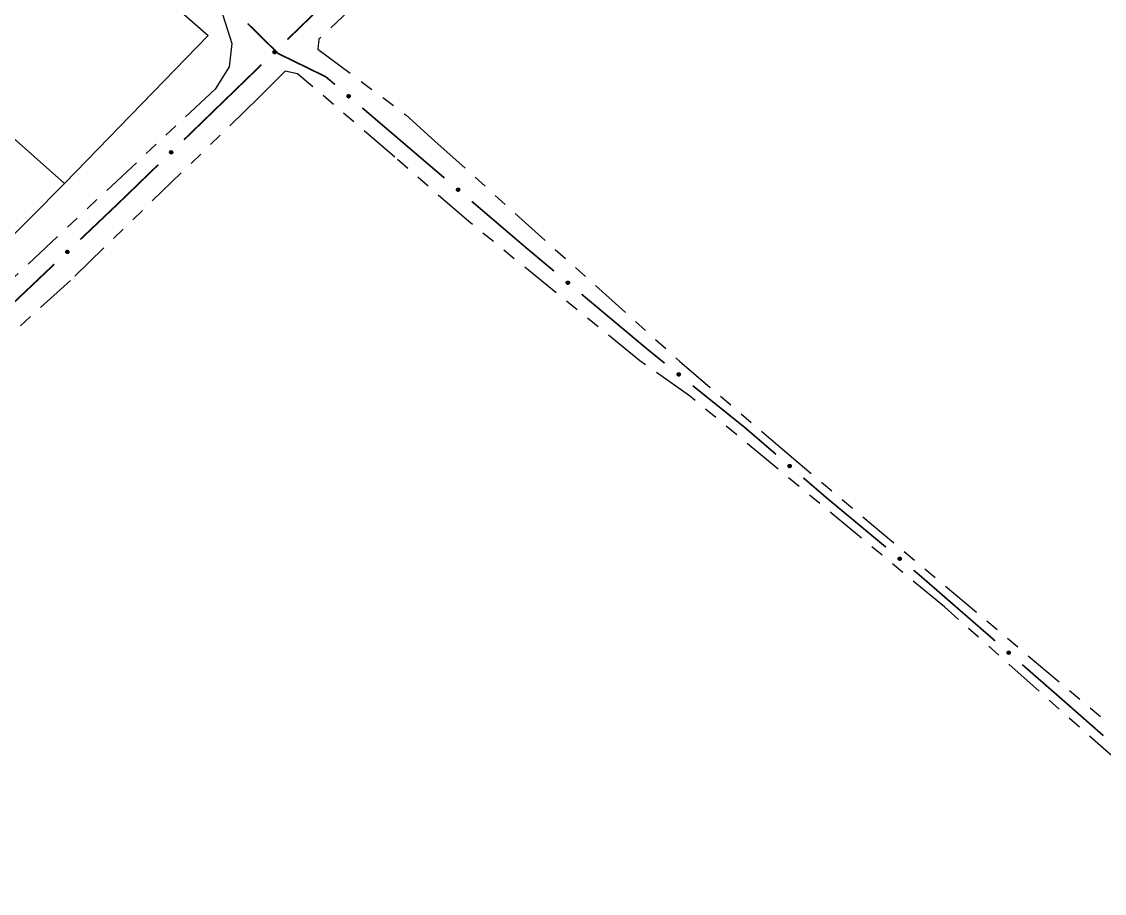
# Model space of a CAD drawing. Extents: x 207981 to 210201, y 4876477 to 4878908.
# Drawn here: x 208972.2 to 209092.6, y 4877132.3 to 4877229.2 of the extents above; entities that cross this region are included whole.
import ezdxf

# ---------------------------------------------------------------- set-up
doc = ezdxf.new("R2010")
doc.units = 0
doc.header["$LTSCALE"] = 1.5
doc.header["$MEASUREMENT"] = 0
doc.linetypes.add('TRACO_25', pattern=[8, 3, -1, 1, -1, 1, -1])
for name, color, linetype in [('CD_MALHA_LOTES', 7, 'CONTINUOUS'), ('RU-QUADRA', 210, 'CONTINUOUS'), ('SV-EIXO-RUA-N-PAV', 6, 'CONTINUOUS'), ('SV-RUA-NAO-PAV', 7, 'CONTINUOUS')]:
    doc.layers.add(name, color=color, linetype=linetype)

msp = doc.modelspace()

# ---------------------------------------------------------------- linework, layer by layer
at = {"layer": 'CD_MALHA_LOTES', "linetype": 'Continuous', "flags": 128}
for points in [[(208963.14, 4877253.7), (208992.9, 4877227.64), (208976.91, 4877211.2)], [(208969.51, 4877217.75), (208976.91, 4877211.2)], [(208976.91, 4877211.2), (208958.02, 4877192.13), (208951.82, 4877197.57)]]:
    msp.add_lwpolyline(points, dxfattribs=at)
at = {"layer": 'RU-QUADRA', "linetype": 'Continuous', "flags": 128}
msp.add_lwpolyline([(208963.14, 4877253.7), (208992.9, 4877227.64), (208976.91, 4877211.2), (208958.02, 4877192.13)], dxfattribs=at)
at = {"layer": 'SV-EIXO-RUA-N-PAV', "const_width": 0.18}
for points in [[(209006.368442, 4877231.695902), (209001.711905, 4877227.186413)], [(208997.287285, 4877228.978889), (209000.139783, 4877226.174739)], [(209000.139783, 4877226.174739), (209000.683517, 4877225.64022)], [(209000.683517, 4877225.64022), (209005.389794, 4877223.341806)], [(208998.838472, 4877224.40372), (208990.218172, 4877216.05564)], [(209005.389794, 4877223.341806), (209005.997686, 4877223.044928)], [(209005.997686, 4877223.044928), (209007.004519, 4877222.185914)], [(209010.047487, 4877219.589697), (209019.176393, 4877211.801046)], [(208987.344739, 4877213.272947), (208983.034589, 4877209.098907)], [(208982.887229, 4877208.9562), (208978.682957, 4877204.968148)], [(208983.034589, 4877209.098907), (208982.887229, 4877208.9562)], [(209022.219361, 4877209.204829), (209027.544556, 4877204.661449)], [(209027.544556, 4877204.661449), (209028.304839, 4877204.012787)], [(209028.304839, 4877204.012787), (209031.37361, 4877201.446179)], [(208975.78089, 4877202.21533), (208967.074689, 4877193.956876)], [(209034.441917, 4877198.879958), (209041.345609, 4877193.105961)], [(209041.345609, 4877193.105961), (209041.899226, 4877192.642937)], [(209041.899226, 4877192.642937), (209043.676244, 4877191.217189)], [(209046.796177, 4877188.713987), (209052.256059, 4877184.333384)], [(209052.256059, 4877184.333384), (209052.527564, 4877184.115549)], [(209052.527564, 4877184.115549), (209056.056211, 4877181.084228)], [(209059.090361, 4877178.47771), (209061.365973, 4877176.522821)], [(209061.365973, 4877176.522821), (209061.734671, 4877176.206087)], [(209061.734671, 4877176.206087), (209068.281719, 4877170.763361)], [(209071.357639, 4877168.206271), (209071.992254, 4877167.678699)], [(209071.992254, 4877167.678699), (209078.918001, 4877161.661247)], [(209078.918001, 4877161.661247), (209079.530959, 4877161.128677)], [(209079.530959, 4877161.128677), (209080.425799, 4877160.347268)], [(209083.438733, 4877157.716255), (209087.958134, 4877153.769736)], [(209087.958134, 4877153.769736), (209088.305518, 4877153.466386)], [(209088.305518, 4877153.466386), (209092.467069, 4877149.811267)]]:
    msp.add_lwpolyline(points, dxfattribs=at)
at = {"layer": 'SV-EIXO-RUA-N-PAV'}
for points in [[(209000.454983, 4877225.815944), (209000.454891, 4877225.767036), (209000.444811, 4877225.72502), (209000.426318, 4877225.692397), (209000.402459, 4877225.667829), (209000.37522, 4877225.645445), (209000.342777, 4877225.628936), (209000.302711, 4877225.618589), (209000.253649, 4877225.618337), (209000.211286, 4877225.631491), (209000.178333, 4877225.647911), (209000.151283, 4877225.671314), (209000.129981, 4877225.698141), (209000.113947, 4877225.732407), (209000.103858, 4877225.773113), (209000.104798, 4877225.822453), (209000.114962, 4877225.863576), (209000.133679, 4877225.894661), (209000.157379, 4877225.921706), (209000.185463, 4877225.944225), (209000.217402, 4877225.960247), (209000.258405, 4877225.970332), (209000.307091, 4877225.968759), (209000.348222, 4877225.959089), (209000.379562, 4877225.940814), (209000.405663, 4877225.916881), (209000.428446, 4877225.889833), (209000.446399, 4877225.857912), (209000.454983, 4877225.815944)], [(209008.488147, 4877221.064805), (209008.536843, 4877221.069357), (209008.579626, 4877221.063313), (209008.613858, 4877221.048001), (209008.64058, 4877221.026583), (209008.66545, 4877221.001591), (209008.684964, 4877220.970863), (209008.699069, 4877220.931961), (209008.703979, 4877220.883144), (209008.694907, 4877220.839724), (209008.681691, 4877220.80536), (209008.660961, 4877220.776211), (209008.636279, 4877220.752458), (209008.60369, 4877220.733242), (209008.564126, 4877220.719333), (209008.51492, 4877220.715584), (209008.473017, 4877220.721798), (209008.440295, 4877220.737477), (209008.411122, 4877220.758503), (209008.386038, 4877220.784321), (209008.367056, 4877220.814595), (209008.353123, 4877220.854455), (209008.350066, 4877220.903071), (209008.355786, 4877220.944934), (209008.371003, 4877220.977867), (209008.392349, 4877221.006123), (209008.417111, 4877221.031371), (209008.447183, 4877221.052274), (209008.488147, 4877221.064805)], [(208988.96125, 4877214.685171), (208988.961158, 4877214.636263), (208988.951079, 4877214.594247), (208988.932585, 4877214.561624), (208988.908726, 4877214.537056), (208988.881487, 4877214.514672), (208988.849044, 4877214.498163), (208988.808978, 4877214.487816), (208988.759916, 4877214.487564), (208988.717554, 4877214.500718), (208988.6846, 4877214.517138), (208988.65755, 4877214.540542), (208988.636249, 4877214.567368), (208988.620214, 4877214.601634), (208988.610125, 4877214.64234), (208988.611065, 4877214.69168), (208988.62123, 4877214.732803), (208988.639946, 4877214.763888), (208988.663646, 4877214.790933), (208988.69173, 4877214.813452), (208988.723669, 4877214.829474), (208988.764672, 4877214.839559), (208988.813358, 4877214.837986), (208988.854489, 4877214.828316), (208988.885829, 4877214.810041), (208988.91193, 4877214.786108), (208988.934713, 4877214.75906), (208988.952666, 4877214.727139), (208988.96125, 4877214.685171)], [(209020.660021, 4877210.679937), (209020.708717, 4877210.68449), (209020.7515, 4877210.678445), (209020.785732, 4877210.663133), (209020.812454, 4877210.641715), (209020.837324, 4877210.616724), (209020.856839, 4877210.585996), (209020.870943, 4877210.547093), (209020.875853, 4877210.498276), (209020.866781, 4877210.454856), (209020.853565, 4877210.420492), (209020.832835, 4877210.391343), (209020.808153, 4877210.36759), (209020.775564, 4877210.348374), (209020.736, 4877210.334466), (209020.686794, 4877210.330716), (209020.644891, 4877210.33693), (209020.612169, 4877210.35261), (209020.582996, 4877210.373635), (209020.557912, 4877210.399453), (209020.53893, 4877210.429727), (209020.524997, 4877210.469587), (209020.52194, 4877210.518203), (209020.52766, 4877210.560066), (209020.542877, 4877210.593), (209020.564223, 4877210.621255), (209020.588986, 4877210.646504), (209020.619058, 4877210.667406), (209020.660021, 4877210.679937)], [(208977.411924, 4877203.610755), (208977.411327, 4877203.561851), (208977.400813, 4877203.519942), (208977.381983, 4877203.487511), (208977.357871, 4877203.463192), (208977.330401, 4877203.441091), (208977.29779, 4877203.424919), (208977.257619, 4877203.414987), (208977.208557, 4877203.415242), (208977.166333, 4877203.428834), (208977.133551, 4877203.445593), (208977.106744, 4877203.469276), (208977.085721, 4877203.496321), (208977.070043, 4877203.530751), (208977.060375, 4877203.571559), (208977.061825, 4877203.620887), (208977.072415, 4877203.661903), (208977.091451, 4877203.692792), (208977.115431, 4877203.719591), (208977.143746, 4877203.741818), (208977.175849, 4877203.757509), (208977.216954, 4877203.767169), (208977.265621, 4877203.765092), (208977.30665, 4877203.754997), (208977.337799, 4877203.7364), (208977.363651, 4877203.712198), (208977.386153, 4877203.684915), (208977.403775, 4877203.65281), (208977.411924, 4877203.610755)], [(209032.868172, 4877200.339688), (209032.916821, 4877200.344718), (209032.959661, 4877200.339094), (209032.994042, 4877200.324119), (209033.020973, 4877200.302964), (209033.046086, 4877200.278218), (209033.065902, 4877200.247683), (209033.080388, 4877200.208921), (209033.085777, 4877200.160155), (209033.077131, 4877200.116648), (209033.064253, 4877200.082156), (209033.043811, 4877200.052804), (209033.019363, 4877200.02881), (209032.986964, 4877200.009276), (209032.947539, 4877199.994979), (209032.898371, 4877199.990747), (209032.85641, 4877199.996549), (209032.823536, 4877200.011907), (209032.794157, 4877200.032645), (209032.768821, 4877200.058215), (209032.749542, 4877200.088301), (209032.735219, 4877200.128022), (209032.731685, 4877200.176606), (209032.736994, 4877200.218523), (209032.751887, 4877200.251605), (209032.772955, 4877200.280068), (209032.797468, 4877200.305559), (209032.827333, 4877200.326756), (209032.868172, 4877200.339688)], [(209045.19303, 4877190.141365), (209045.241567, 4877190.147385), (209045.284512, 4877190.142634), (209045.319191, 4877190.128362), (209045.346547, 4877190.10776), (209045.372159, 4877190.083531), (209045.392593, 4877190.053406), (209045.407865, 4877190.014947), (209045.414246, 4877189.9663), (209045.406488, 4877189.922626), (209045.394315, 4877189.887879), (209045.374475, 4877189.858117), (209045.350521, 4877189.83363), (209045.318526, 4877189.81344), (209045.2794, 4877189.798344), (209045.230329, 4877189.793111), (209045.188259, 4877189.798057), (209045.155078, 4877189.812743), (209045.125284, 4877189.832878), (209045.099432, 4877189.857928), (209045.079545, 4877189.887615), (209045.064416, 4877189.927036), (209045.059893, 4877189.975537), (209045.064347, 4877190.017554), (209045.078563, 4877190.050932), (209045.099047, 4877190.079818), (209045.123036, 4877190.105803), (209045.152463, 4877190.127604), (209045.19303, 4877190.141365)], [(209057.536031, 4877179.958095), (209057.584742, 4877179.962483), (209057.627504, 4877179.956294), (209057.661684, 4877179.940866), (209057.688333, 4877179.919357), (209057.713118, 4877179.894282), (209057.732528, 4877179.863487), (209057.746501, 4877179.824537), (209057.751246, 4877179.775704), (209057.742026, 4877179.732315), (209057.728693, 4877179.697996), (209057.707865, 4877179.668917), (209057.683102, 4877179.645248), (209057.650449, 4877179.626143), (209057.610838, 4877179.612368), (209057.561619, 4877179.608786), (209057.519738, 4877179.615142), (209057.487069, 4877179.630932), (209057.457968, 4877179.652057), (209057.432971, 4877179.67796), (209057.414091, 4877179.708298), (209057.400294, 4877179.748204), (209057.397402, 4877179.79683), (209057.403264, 4877179.838674), (209057.418592, 4877179.871556), (209057.440034, 4877179.899739), (209057.464882, 4877179.924903), (209057.495025, 4877179.945704), (209057.536031, 4877179.958095)], [(209069.779563, 4877169.661317), (209069.828197, 4877169.666492), (209069.871053, 4877169.660995), (209069.905478, 4877169.646122), (209069.932472, 4877169.625047), (209069.957659, 4877169.600376), (209069.977565, 4877169.5699), (209069.992166, 4877169.531181), (209069.9977, 4877169.482431), (209069.989184, 4877169.438899), (209069.976408, 4877169.404369), (209069.956053, 4877169.374956), (209069.931677, 4877169.35089), (209069.899336, 4877169.331259), (209069.859954, 4877169.316845), (209069.810799, 4877169.312467), (209069.768821, 4877169.318144), (209069.735901, 4877169.333404), (209069.706461, 4877169.354055), (209069.681049, 4877169.37955), (209069.661681, 4877169.409579), (209069.64724, 4877169.449257), (209069.643561, 4877169.49783), (209069.648746, 4877169.539763), (209069.66354, 4877169.572889), (209069.684523, 4877169.601414), (209069.708961, 4877169.626978), (209069.738763, 4877169.648263), (209069.779563, 4877169.661317)], [(209081.896446, 4877159.209184), (209081.945191, 4877159.213177), (209081.987902, 4877159.206641), (209082.021956, 4877159.190937), (209082.04843, 4877159.169213), (209082.073011, 4877159.143938), (209082.092171, 4877159.112987), (209082.105828, 4877159.073925), (209082.110177, 4877159.025055), (209082.100606, 4877158.981743), (209082.086996, 4877158.947533), (209082.065933, 4877158.918623), (209082.040979, 4877158.895156), (209082.008171, 4877158.876316), (209081.96845, 4877158.862863), (209081.919204, 4877158.859679), (209081.877376, 4877158.866374), (209081.844836, 4877158.882428), (209081.815906, 4877158.903788), (209081.791121, 4877158.929893), (209081.772487, 4877158.960383), (209081.759014, 4877159.0004), (209081.756516, 4877159.049047), (209081.762717, 4877159.090842), (209081.77831, 4877159.123599), (209081.79998, 4877159.151607), (209081.825031, 4877159.176569), (209081.855341, 4877159.197125), (209081.896446, 4877159.209184)]]:
    msp.add_lwpolyline(points, close=True, dxfattribs=at)
for points in [[(209000.258405, 4877225.970332), (209000.103858, 4877225.773113)], [(209000.217402, 4877225.960247), (209000.104798, 4877225.822453)], [(209000.235603, 4877225.959749), (209000.109578, 4877225.803513)], [(209000.281054, 4877225.965775), (209000.110734, 4877225.755245)], [(209000.307091, 4877225.968759), (209000.113947, 4877225.732407)], [(209000.198757, 4877225.948761), (209000.114149, 4877225.847829)], [(209000.185463, 4877225.944225), (209000.114962, 4877225.863576)], [(209000.325401, 4877225.963134), (209000.124632, 4877225.719318)], [(209000.348222, 4877225.959089), (209000.129981, 4877225.698141)], [(209000.360864, 4877225.94809), (209000.142451, 4877225.687187)], [(209000.379562, 4877225.940814), (209000.151283, 4877225.671314)], [(209000.390446, 4877225.927351), (209000.164253, 4877225.662713)], [(209000.405663, 4877225.916881), (209000.178333, 4877225.647911)], [(209000.415096, 4877225.899935), (209000.199624, 4877225.641881)], [(209000.428446, 4877225.889833), (209000.211286, 4877225.631491)], [(209000.433926, 4877225.870684), (209000.236067, 4877225.627786)], [(209000.446399, 4877225.857912), (209000.253649, 4877225.618337)], [(209000.448836, 4877225.837635), (209000.279403, 4877225.622266)], [(209000.454983, 4877225.815944), (209000.302711, 4877225.618589)], [(209000.45385, 4877225.789305), (209000.327764, 4877225.62921)], [(209000.454891, 4877225.767036), (209000.342777, 4877225.628936)], [(209000.449249, 4877225.74306), (209000.364671, 4877225.644058)], [(209000.444811, 4877225.72502), (209000.37522, 4877225.645445)], [(209008.350066, 4877220.903071), (209008.60369, 4877220.733242)], [(209008.353123, 4877220.854455), (209008.564126, 4877220.719333)], [(209008.353927, 4877220.921832), (209008.615705, 4877220.745122)], [(209008.355509, 4877220.877434), (209008.58126, 4877220.727874)], [(209008.355786, 4877220.944934), (209008.636279, 4877220.752458)], [(209008.365535, 4877220.958563), (209008.645999, 4877220.765911)], [(209008.365823, 4877220.832761), (209008.53332, 4877220.722141)], [(209008.367056, 4877220.814595), (209008.51492, 4877220.715584)], [(209008.371003, 4877220.977867), (209008.660961, 4877220.776211)], [(209008.380261, 4877220.797125), (209008.48877, 4877220.722483)], [(209008.383372, 4877220.989981), (209008.668292, 4877220.789939)], [(209008.386038, 4877220.784321), (209008.473017, 4877220.721798)], [(209008.392349, 4877221.006123), (209008.681691, 4877220.80536)], [(209008.408323, 4877221.017122), (209008.685672, 4877220.827128)], [(209008.417111, 4877221.031371), (209008.694907, 4877220.839724)], [(209008.435654, 4877221.038645), (209008.696242, 4877220.864745)], [(209008.447183, 4877221.052274), (209008.703979, 4877220.883144)], [(209008.467138, 4877221.056626), (209008.697622, 4877220.908409)], [(209008.488147, 4877221.064805), (209008.699069, 4877220.931961)], [(209008.514773, 4877221.066207), (209008.686117, 4877220.955892)], [(209008.536843, 4877221.069357), (209008.684964, 4877220.970863)], [(209008.561247, 4877221.066017), (209008.667832, 4877220.991223)], [(209008.579626, 4877221.063313), (209008.66545, 4877221.001591)], [(208988.764672, 4877214.839559), (208988.610125, 4877214.64234)], [(208988.723669, 4877214.829474), (208988.611065, 4877214.69168)], [(208988.74187, 4877214.828976), (208988.615845, 4877214.67274)], [(208988.787321, 4877214.835002), (208988.617001, 4877214.624472)], [(208988.813358, 4877214.837986), (208988.620214, 4877214.601634)], [(208988.705024, 4877214.817988), (208988.620416, 4877214.717056)], [(208988.69173, 4877214.813452), (208988.62123, 4877214.732803)], [(208988.831668, 4877214.832361), (208988.630899, 4877214.588545)], [(208988.854489, 4877214.828316), (208988.636249, 4877214.567368)], [(208988.867131, 4877214.817317), (208988.648718, 4877214.556414)], [(208988.885829, 4877214.810041), (208988.65755, 4877214.540542)], [(208988.896713, 4877214.796578), (208988.670521, 4877214.53194)], [(208988.91193, 4877214.786108), (208988.6846, 4877214.517138)], [(208988.921363, 4877214.769163), (208988.705891, 4877214.511108)], [(208988.934713, 4877214.75906), (208988.717554, 4877214.500718)], [(208988.940193, 4877214.739911), (208988.742334, 4877214.497013)], [(208988.952666, 4877214.727139), (208988.759916, 4877214.487564)], [(208988.955103, 4877214.706862), (208988.78567, 4877214.491493)], [(208988.96125, 4877214.685171), (208988.808978, 4877214.487816)], [(208988.960118, 4877214.658532), (208988.834031, 4877214.498437)], [(208988.961158, 4877214.636263), (208988.849044, 4877214.498163)], [(208988.955516, 4877214.612287), (208988.870939, 4877214.513285)], [(208988.951079, 4877214.594247), (208988.881487, 4877214.514672)], [(209020.52194, 4877210.518203), (209020.775564, 4877210.348374)], [(209020.524997, 4877210.469587), (209020.736, 4877210.334466)], [(209020.525801, 4877210.536964), (209020.78758, 4877210.360254)], [(209020.527383, 4877210.492566), (209020.753134, 4877210.343007)], [(209020.52766, 4877210.560066), (209020.808153, 4877210.36759)], [(209020.53741, 4877210.573695), (209020.817873, 4877210.381044)], [(209020.537697, 4877210.447893), (209020.705194, 4877210.337273)], [(209020.53893, 4877210.429727), (209020.686794, 4877210.330716)], [(209020.542877, 4877210.593), (209020.832835, 4877210.391343)], [(209020.552135, 4877210.412257), (209020.660644, 4877210.337615)], [(209020.555246, 4877210.605113), (209020.840166, 4877210.405071)], [(209020.557912, 4877210.399453), (209020.644891, 4877210.33693)], [(209020.564223, 4877210.621255), (209020.853565, 4877210.420492)], [(209020.580197, 4877210.632254), (209020.857546, 4877210.44226)], [(209020.588986, 4877210.646504), (209020.866781, 4877210.454856)], [(209020.607528, 4877210.653777), (209020.868116, 4877210.479877)], [(209020.619058, 4877210.667406), (209020.875853, 4877210.498276)], [(209020.639012, 4877210.671758), (209020.869496, 4877210.523541)], [(209020.660021, 4877210.679937), (209020.870943, 4877210.547093)], [(209020.686647, 4877210.681339), (209020.857992, 4877210.571024)], [(209020.708717, 4877210.68449), (209020.856839, 4877210.585996)], [(209020.733121, 4877210.681149), (209020.839706, 4877210.606355)], [(209020.7515, 4877210.678445), (209020.837324, 4877210.616724)], [(208977.216954, 4877203.767169), (208977.060375, 4877203.571559)], [(208977.175849, 4877203.757509), (208977.061825, 4877203.620887)], [(208977.194044, 4877203.756823), (208977.066409, 4877203.601899)], [(208977.239554, 4877203.762378), (208977.067065, 4877203.553621)], [(208977.265621, 4877203.765092), (208977.070043, 4877203.530751)], [(208977.157086, 4877203.746216), (208977.071438, 4877203.646165)], [(208977.143746, 4877203.741818), (208977.072415, 4877203.661903)], [(208977.283872, 4877203.759278), (208977.080591, 4877203.517552)], [(208977.30665, 4877203.754997), (208977.085721, 4877203.496321)], [(208977.319177, 4877203.743868), (208977.098077, 4877203.485239)], [(208977.337799, 4877203.7364), (208977.106744, 4877203.469276)], [(208977.348543, 4877203.722824), (208977.119625, 4877203.46054)], [(208977.363651, 4877203.712198), (208977.133551, 4877203.445593)], [(208977.372908, 4877203.695155), (208977.154778, 4877203.439343)], [(208977.386153, 4877203.684915), (208977.166333, 4877203.428834)], [(208977.391435, 4877203.66571), (208977.191074, 4877203.424873)], [(208977.403775, 4877203.65281), (208977.208557, 4877203.415242)], [(208977.406002, 4877203.632509), (208977.23435, 4877203.418904)], [(208977.411924, 4877203.610755), (208977.257619, 4877203.414987)], [(208977.410516, 4877203.58413), (208977.28278, 4877203.425348)], [(208977.411327, 4877203.561851), (208977.29779, 4877203.424919)], [(208977.405436, 4877203.537934), (208977.319839, 4877203.439813)], [(208977.400813, 4877203.519942), (208977.330401, 4877203.441091)], [(209032.731685, 4877200.176606), (209032.986964, 4877200.009276)], [(209032.735219, 4877200.128022), (209032.947539, 4877199.994979)], [(209032.735362, 4877200.195404), (209032.998862, 4877200.021272)], [(209032.736994, 4877200.218523), (209033.019363, 4877200.02881)], [(209032.737379, 4877200.151024), (209032.964588, 4877200.003688)], [(209032.746609, 4877200.232248), (209033.02895, 4877200.042358)], [(209032.748132, 4877200.106454), (209032.916706, 4877199.997484)], [(209032.749542, 4877200.088301), (209032.898371, 4877199.990747)], [(209032.751887, 4877200.251605), (209033.043811, 4877200.052804)], [(209032.762919, 4877200.070962), (209032.872155, 4877199.997389)], [(209032.764137, 4877200.263839), (209033.051007, 4877200.066604)], [(209032.768821, 4877200.058215), (209032.85641, 4877199.996549)], [(209032.772955, 4877200.280068), (209033.064253, 4877200.082156)], [(209032.788819, 4877200.291224), (209033.06802, 4877200.103961)], [(209032.797468, 4877200.305559), (209033.077131, 4877200.116648)], [(209032.815938, 4877200.313014), (209033.078221, 4877200.14168)], [(209032.827333, 4877200.326756), (209033.085777, 4877200.160155)], [(209032.847244, 4877200.331303), (209033.079172, 4877200.185356)], [(209032.868172, 4877200.339688), (209033.080388, 4877200.208921)], [(209032.894783, 4877200.341351), (209033.067202, 4877200.232723)], [(209032.916821, 4877200.344718), (209033.065902, 4877200.247683)], [(209032.941256, 4877200.341618), (209033.048571, 4877200.267873)], [(209032.959661, 4877200.339094), (209033.046086, 4877200.278218)], [(209045.059893, 4877189.975537), (209045.318526, 4877189.81344)], [(209045.063186, 4877189.994406), (209045.330178, 4877189.825677)], [(209045.064347, 4877190.017554), (209045.350521, 4877189.83363)], [(209045.064416, 4877189.927036), (209045.2794, 4877189.798344)], [(209045.066107, 4877189.950077), (209045.296269, 4877189.807398)], [(209045.07368, 4877190.031471), (209045.35983, 4877189.847371)], [(209045.077764, 4877189.905735), (209045.248523, 4877189.80022)], [(209045.078563, 4877190.050932), (209045.374475, 4877189.858117)], [(209045.079545, 4877189.887615), (209045.230329, 4877189.793111)], [(209045.090561, 4877190.063413), (209045.381388, 4877189.872061)], [(209045.093271, 4877189.870551), (209045.203984, 4877189.799218)], [(209045.099047, 4877190.079818), (209045.394315, 4877189.887879)], [(209045.099432, 4877189.857928), (209045.188259, 4877189.798057)], [(209045.114681, 4877190.091295), (209045.397637, 4877189.909757)], [(209045.123036, 4877190.105803), (209045.406488, 4877189.922626)], [(209045.14135, 4877190.113633), (209045.407068, 4877189.947676)], [(209045.152463, 4877190.127604), (209045.414246, 4877189.9663)], [(209045.172277, 4877190.132555), (209045.40713, 4877189.991362)], [(209045.19303, 4877190.141365), (209045.407865, 4877190.014947)], [(209045.219602, 4877190.14357), (209045.394197, 4877190.038476)], [(209045.241567, 4877190.147385), (209045.392593, 4877190.053406)], [(209045.26606, 4877190.144783), (209045.374854, 4877190.073239)], [(209045.284512, 4877190.142634), (209045.372159, 4877190.083531)], [(209057.397402, 4877179.79683), (209057.650449, 4877179.626143)], [(209057.400294, 4877179.748204), (209057.610838, 4877179.612368)], [(209057.401327, 4877179.815578), (209057.662504, 4877179.637982)], [(209057.402758, 4877179.771176), (209057.628001, 4877179.620851)], [(209057.403264, 4877179.838674), (209057.683102, 4877179.645248)], [(209057.41292, 4877179.726467), (209057.580041, 4877179.61528)], [(209057.413059, 4877179.85227), (209057.692868, 4877179.658669)], [(209057.414091, 4877179.708298), (209057.561619, 4877179.608786)], [(209057.418592, 4877179.871556), (209057.707865, 4877179.668917)], [(209057.427237, 4877179.690783), (209057.535493, 4877179.615774)], [(209057.431002, 4877179.883627), (209057.715243, 4877179.682621)], [(209057.432971, 4877179.67796), (209057.519738, 4877179.615142)], [(209057.440034, 4877179.899739), (209057.728693, 4877179.697996)], [(209057.456045, 4877179.910684), (209057.732748, 4877179.71975)], [(209057.464882, 4877179.924903), (209057.742026, 4877179.732315)], [(209057.483449, 4877179.932114), (209057.743446, 4877179.757331)], [(209057.495025, 4877179.945704), (209057.751246, 4877179.775704)], [(209057.514994, 4877179.949988), (209057.744974, 4877179.80099)], [(209057.536031, 4877179.958095), (209057.746501, 4877179.824537)], [(209057.562661, 4877179.959407), (209057.73363, 4877179.848512)], [(209057.584742, 4877179.962483), (209057.732528, 4877179.863487)], [(209057.609134, 4877179.95906), (209057.715465, 4877179.883905)], [(209057.627504, 4877179.956294), (209057.713118, 4877179.894282)], [(209069.643561, 4877169.49783), (209069.899336, 4877169.331259)], [(209069.647182, 4877169.516639), (209069.911199, 4877169.343291)], [(209069.64724, 4877169.449257), (209069.859954, 4877169.316845)], [(209069.648746, 4877169.539763), (209069.931677, 4877169.35089)], [(209069.649331, 4877169.472265), (209069.876977, 4877169.325605)], [(209069.65832, 4877169.553516), (209069.941224, 4877169.364467)], [(209069.660216, 4877169.427727), (209069.829114, 4877169.319259)], [(209069.661681, 4877169.409579), (209069.810799, 4877169.312467)], [(209069.66354, 4877169.572889), (209069.956053, 4877169.374956)], [(209069.675108, 4877169.392279), (209069.784563, 4877169.319031)], [(209069.675753, 4877169.585159), (209069.963208, 4877169.388777)], [(209069.681049, 4877169.37955), (209069.768821, 4877169.318144)], [(209069.684523, 4877169.601414), (209069.976408, 4877169.404369)], [(209069.700355, 4877169.612617), (209069.980111, 4877169.426185)], [(209069.708961, 4877169.626978), (209069.989184, 4877169.438899)], [(209069.727409, 4877169.634488), (209069.990199, 4877169.463934)], [(209069.738763, 4877169.648263), (209069.9977, 4877169.482431)], [(209069.75866, 4877169.65287), (209069.991021, 4877169.507612)], [(209069.779563, 4877169.661317), (209069.992166, 4877169.531181)], [(209069.806169, 4877169.663059), (209069.97891, 4877169.554944)], [(209069.828197, 4877169.666492), (209069.977565, 4877169.5699)], [(209069.852641, 4877169.663464), (209069.960174, 4877169.590039)], [(209069.871053, 4877169.660995), (209069.957659, 4877169.600376)], [(209081.756516, 4877159.049047), (209082.008171, 4877158.876316)], [(209081.759014, 4877159.0004), (209081.96845, 4877158.862863)], [(209081.760592, 4877159.067763), (209082.020323, 4877158.888056)], [(209081.761663, 4877159.02335), (209081.985681, 4877158.871206)], [(209081.762717, 4877159.090842), (209082.040979, 4877158.895156)], [(209081.772622, 4877159.104358), (209082.050853, 4877158.908497)], [(209081.77831, 4877159.123599), (209082.065933, 4877158.918623)], [(209081.790818, 4877159.135569), (209082.073421, 4877158.932266)], [(209081.79998, 4877159.151607), (209082.086996, 4877158.947533)], [(209081.816079, 4877159.162422), (209082.091227, 4877158.969253)], [(209081.825031, 4877159.176569), (209082.100606, 4877158.981743)], [(209081.843656, 4877159.18363), (209082.102228, 4877159.006746)], [(209081.855341, 4877159.197125), (209082.110177, 4877159.025055)], [(209081.875344, 4877159.201247), (209082.10411, 4877159.050392)], [(209081.896446, 4877159.209184), (209082.105828, 4877159.073925)], [(209081.923087, 4877159.21028), (209082.093152, 4877159.098003)], [(209081.945191, 4877159.213177), (209082.092171, 4877159.112987)], [(209081.969555, 4877159.209556), (209082.075274, 4877159.133542)], [(209081.987902, 4877159.206641), (209082.073011, 4877159.143938)], [(209081.771464, 4877158.978561), (209081.937678, 4877158.866024)], [(209081.772487, 4877158.960383), (209081.919204, 4877158.859679)], [(209081.785491, 4877158.942762), (209081.893135, 4877158.866878)], [(209081.791121, 4877158.929893), (209081.877376, 4877158.866374)]]:
    msp.add_lwpolyline(points, dxfattribs=at)
at = {"layer": 'SV-RUA-NAO-PAV', "linetype": 'TRACO_25'}
for points in [[(209106.621742, 4877235.009236, 13.343455), (209088.78326, 4877250.904722, 13.393024), (209067.327198, 4877270.353496, 13.293885), (209062.480691, 4877274.316322, 13.046038), (209059.353707, 4877274.752291, 13.046038), (209056.164685, 4877274.212989, 13.169962), (209041.380189, 4877262.917419, 13.190401), (209027.253661, 4877248.060429, 13.090818), (209005.215728, 4877227.237527, 12.368843), (209005.105167, 4877226.133671, 12.393739), (209014.882494, 4877218.828079, 12.96634), (209018.124176, 4877215.888068, 12.96634), (209045.332007, 4877191.442156, 12.96634), (209056.534442, 4877181.864783, 12.550342), (209092.868996, 4877151.331328, 12.624696)], [(208944.326863, 4877274.297208, 12.841862), (208984.530329, 4877240.154538, 12.692487), (208994.547903, 4877229.896023, 12.418634), (208995.517902, 4877226.752761, 12.169678), (208995.22661, 4877224.168285, 12.169678), (208993.680081, 4877221.691727, 12.169678), (208951.661851, 4877182.392467, 11.447702)], [(209117.20064, 4877126.566464, 12.376848), (209094.282596, 4877146.781354, 12.376848), (209074.796774, 4877164.125499, 12.525557), (209046.446024, 4877187.586654, 12.475987), (209040.918492, 4877191.478934, 12.816966), (209021.887642, 4877206.949598, 12.866757), (209013.658096, 4877214.125142, 12.866757), (209002.834936, 4877223.396581, 12.568008), (209001.451988, 4877223.678104, 12.568008), (208998.532598, 4877220.731619, 12.44353), (208977.588763, 4877200.424239, 12.094991), (208950.669188, 4877175.980027, 11.895825), (208933.494356, 4877160.332115, 11.821138), (208930.658921, 4877156.735416, 11.821138), (208929.623229, 4877153.564435, 11.621973), (208929.427473, 4877147.599137, 11.597076), (208929.545537, 4877142.54008, 11.597076), (208931.416753, 4877139.509485, 11.597076), (208945.91313, 4877128.110327, 11.597076)]]:
    msp.add_polyline3d(points, dxfattribs=at)

doc.saveas('drawing.dxf')
